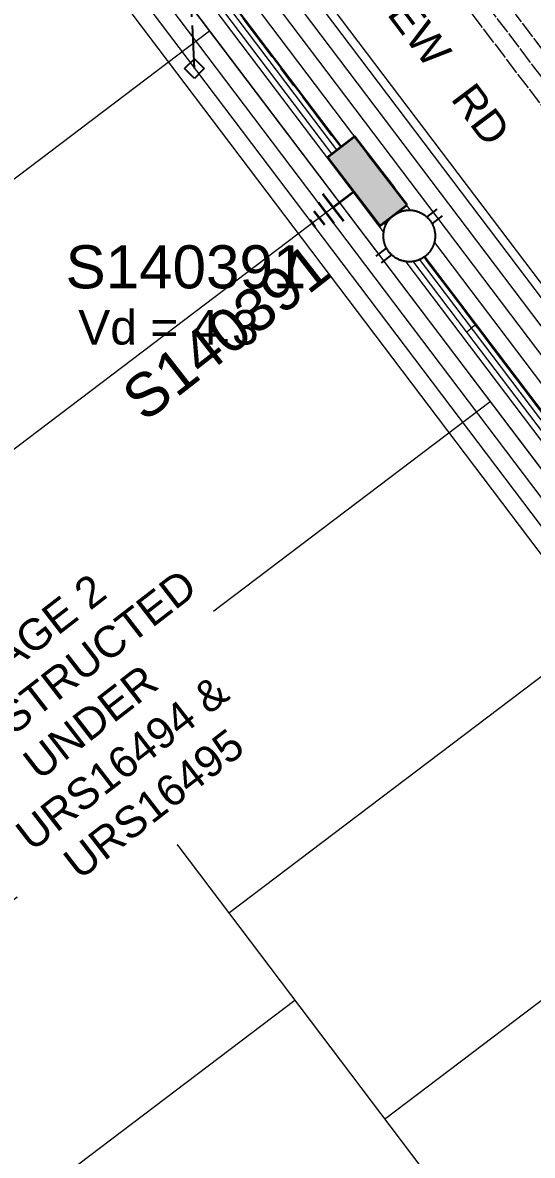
# Model space of a CAD drawing. Header units: metres. Extents: x 0 to 309348, y 0 to 6272736.
# Drawn here: x 308657.6 to 308687.2, y 6271965.2 to 6272031 of the extents above; entities that cross this region are included whole.
import ezdxf
from ezdxf import colors
from ezdxf.entities.mleader import LeaderData, LeaderLine
from ezdxf.enums import TextEntityAlignment as Align
from ezdxf.math import Vec2, Vec3

# ---------------------------------------------------------------- set-up
doc = ezdxf.new("R2010")
doc.units = ezdxf.units.M
for name, pattern in [('Cable Exist OH', [1, 1, 0]), ('Cable Exist UG', [8.2, 4, -1.2, 1.8, -1.2]), ('PHANTOMX2', [5, 2.5, -0.5, 0.5, -0.5, 0.5, -0.5])]:
    doc.linetypes.add(name, pattern=pattern)
doc.layers.get('0').update_dxf_attribs({"color": 6})
for name, color, linetype, lineweight in [('_User Miscellaneous1', 30, 'Continuous', 13), ('_User_LV_Exist', 5, 'Continuous', 35), ('_User_SL_Exist', 4, 'Continuous', 35), ('Cadastre Developer_SP_NEW', 92, 'Continuous', 15), ('Cadastre Roads_SP_NEW', 214, 'Continuous', 15)]:
    doc.layers.add(name, color=color, linetype=linetype, lineweight=lineweight)
doc.layers.add('_User Miscellaneous10', color=252, linetype='Continuous', lineweight=13, plot=False, transparency=0.85)
for name, color, linetype in [('Equip_LV_NEW', 2, 'Continuous'), ('Notes', 7, 'Continuous'), ('Services_SP_EXT', 42, 'PHANTOMX2'), ('Services_SP_MOD', 3, 'PHANTOMX2'), ('SupportsUG_SP_LV_EXT', 7, 'Continuous'), ('SupportsUG_SP_LV_NEW', 2, 'Continuous')]:
    doc.layers.add(name, color=color, linetype=linetype)
doc.styles.add('ARIAL', font='arial.ttf', dxfattribs={"height": 2})
doc.styles.add('iecARIAL', font='arial.ttf', dxfattribs={"height": 2})
doc.styles.get("Standard").update_dxf_attribs({"font": 'arial.ttf'})

# ---------------------------------------------------------------- blocks, each defined once
blk = doc.blocks.new('CCP_EXT')
at = {"flags": 9}
for tag, p in [('OWNED_BY', (0, -1)), ('USAGE', (0, -1.2)), ('LEGEND', (0, -1.4)), ('STATE', (0, -1.8)), ('LIFE_SUPPORT', (0, -1.6)), ('NOTES', (0, -2))]:
    blk.add_attdef(tag, text='', height=0.2, dxfattribs=at).set_placement(p, align=Align.MIDDLE_LEFT)
blk.add_wipeout([(0, 0.566), (0.566, 0), (0, -0.566), (-0.566, 0)])
blk.add_lwpolyline([(-0.566, 0), (0, 0.566), (0.566, 0), (0, -0.566), (-0.566, 0)])
at = {"flags": 1}
blk.add_attdef('Z', (0, 0), '', height=0.2, dxfattribs=at)
at = {"flags": 9}
for tag, p in [('CCP_TYPE', (0, 0)), ('OPERATING_VOLTAGE', (0, -0.6)), ('CONSTRUCTED_VOLTAGE', (0, -0.2)), ('NO_PHASES', (0, -0.4)), ('ORIENTATION', (0, -0.8))]:
    blk.add_attdef(tag, text='', height=0.2, dxfattribs=at).set_placement(p, align=Align.MIDDLE_LEFT)
blk = doc.blocks.new('_DotBlank')
at = {"color": 0, "linetype": 'ByBlock', "lineweight": -2}
blk.add_line((-0.5, 0), (-1, 0), dxfattribs=at)
blk.add_circle((0, 0), 0.5, dxfattribs=at)
blk = doc.blocks.new('*U373')
at = {"width": 0.9}
blk.add_attdef('ASSET_NUM', text='', height=2, dxfattribs=at).set_placement((4, 2), align=Align.MIDDLE_LEFT)
for tag, p, flags in [('SUBURB', (-2, 0), 1), ('STREETNAME', (-1.8, 0), 9), ('PARENT', (-1.6, 0), 9), ('NOTES', (-1.4, 0), 9), ('LOCATION', (-1.2, 0), 9), ('LEGEND', (-1, 0), 9), ('USAGE', (-0.8, 0), 9), ('SUPPORT_TYPE', (-0.6, 0), 9), ('STATE', (-0.4, 0), 9), ('OWNED_BY', (-0.2, 0), 9)]:
    blk.add_attdef(tag, p, '', height=0.2, rotation=270, dxfattribs=dict(flags=flags))
blk.add_wipeout([(1, 2.5), (1, -2.5), (-1, -2.5), (-1, 2.5)])
at = {"layer": 'SupportsUG_SP_LV_EXT'}
h = blk.add_hatch(color=256, dxfattribs=at)
h.dxf.hatch_style = 1
h.paths.add_polyline_path([(-1, 2.5), (-1, -1.25), (-1, 1.25), (-1, -2.5), (1, -2.5), (1, 2.5)])
blk.add_lwpolyline([(-1, 2.5), (-1, -1.25), (-1, 1.25), (-1, -2.5), (1, -2.5), (1, 2.5)], close=True)
blk = doc.blocks.new('LV_UG_LINKS_OPEN_NEW')
at = {"layer": 'Equip_LV_NEW'}
for tag, flags, p in [('ACTUAL_STATUS', 9, (3, -2)), ('OPERATING_VOLTAGE', 9, (3, -2.6)), ('CONSTRUCTED_VOLTAGE', 9, (3, -2.2)), ('NO_PHASES', 9, (3, -2.4)), ('ORIENTATION', 9, (3, -2.8)), ('STATE', 9, (3, -3)), ('SWITCH_TYPE', 9, (3, -3.2)), ('OWNED_BY', 9, (3, -3.8)), ('OPERATED_BY', 9, (3, -4)), ('USAGE', 9, (3, -3.4)), ('NOTES', 9, (3, -3.6)), ('TYPE', 9, (3, -4.6)), ('MAINTAINED_BY', 9, (3, -4.2)), ('NUMBER_OF_PHASES', 9, (3, -4.4)), ('Z', 1, (3, -4.8))]:
    blk.add_attdef(tag, text='', height=0.2, dxfattribs=dict(at, flags=flags)).set_placement(p, align=Align.MIDDLE_LEFT)
blk.add_wipeout([(4, 1.5), (3.963, 1.5), (3.926, 1.498), (3.89, 1.496), (3.853, 1.493), (3.816, 1.489), (3.78, 1.484), (3.744, 1.478), (3.707, 1.471), (3.671, 1.464), (3.636, 1.455), (3.6, 1.446), (3.565, 1.435), (3.529, 1.424), (3.495, 1.412), (3.46, 1.399), (3.426, 1.386), (3.392, 1.371), (3.359, 1.356), (3.326, 1.34), (3.293, 1.323), (3.261, 1.305), (3.229, 1.287), (3.198, 1.267), (3.167, 1.247), (3.136, 1.226), (3.106, 1.205), (3.077, 1.183), (3.048, 1.16), (3.02, 1.136), (2.993, 1.111), (2.966, 1.086), (2.939, 1.061), (2.914, 1.034), (2.889, 1.007), (2.864, 0.98), (2.84, 0.952), (2.817, 0.923), (2.795, 0.894), (2.774, 0.864), (2.753, 0.833), (2.733, 0.802), (2.713, 0.771), (2.695, 0.739), (2.677, 0.707), (2.66, 0.674), (2.644, 0.641), (2.629, 0.608), (2.614, 0.574), (2.601, 0.54), (2.588, 0.505), (2.576, 0.471), (2.565, 0.435), (2.554, 0.4), (2.545, 0.364), (2.536, 0.329), (2.529, 0.293), (2.522, 0.256), (2.516, 0.22), (2.511, 0.184), (2.507, 0.147), (2.504, 0.11), (2.502, 0.074), (2.5, 0.037), (2.5, 0), (2.5, -0.037), (2.502, -0.074), (2.504, -0.11), (2.507, -0.147), (2.511, -0.184), (2.516, -0.22), (2.522, -0.256), (2.529, -0.293), (2.536, -0.329), (2.545, -0.364), (2.554, -0.4), (2.565, -0.435), (2.576, -0.471), (2.588, -0.505), (2.601, -0.54), (2.614, -0.574), (2.629, -0.608), (2.644, -0.641), (2.66, -0.674), (2.677, -0.707), (2.695, -0.739), (2.713, -0.771), (2.733, -0.802), (2.753, -0.833), (2.774, -0.864), (2.795, -0.894), (2.817, -0.923), (2.84, -0.952), (2.864, -0.98), (2.889, -1.007), (2.914, -1.034), (2.939, -1.061), (2.966, -1.086), (2.993, -1.111), (3.02, -1.136), (3.048, -1.16), (3.077, -1.183), (3.106, -1.205), (3.136, -1.226), (3.167, -1.247), (3.198, -1.267), (3.229, -1.287), (3.261, -1.305), (3.293, -1.323), (3.326, -1.34), (3.359, -1.356), (3.392, -1.371), (3.426, -1.386), (3.46, -1.399), (3.495, -1.412), (3.529, -1.424), (3.565, -1.435), (3.6, -1.446), (3.636, -1.455), (3.671, -1.464), (3.707, -1.471), (3.744, -1.478), (3.78, -1.484), (3.816, -1.489), (3.853, -1.493), (3.89, -1.496), (3.926, -1.498), (3.963, -1.5), (4, -1.5), (4.037, -1.5), (4.074, -1.498), (4.11, -1.496), (4.147, -1.493), (4.184, -1.489), (4.22, -1.484), (4.256, -1.478), (4.293, -1.471), (4.329, -1.464), (4.364, -1.455), (4.4, -1.446), (4.435, -1.435), (4.471, -1.424), (4.505, -1.412), (4.54, -1.399), (4.574, -1.386), (4.608, -1.371), (4.641, -1.356), (4.674, -1.34), (4.707, -1.323), (4.739, -1.305), (4.771, -1.287), (4.802, -1.267), (4.833, -1.247), (4.864, -1.226), (4.894, -1.205), (4.923, -1.183), (4.952, -1.16), (4.98, -1.136), (5.007, -1.111), (5.034, -1.086), (5.061, -1.061), (5.086, -1.034), (5.111, -1.007), (5.136, -0.98), (5.16, -0.952), (5.183, -0.923), (5.205, -0.894), (5.226, -0.864), (5.247, -0.833), (5.267, -0.802), (5.287, -0.771), (5.305, -0.739), (5.323, -0.707), (5.34, -0.674), (5.356, -0.641), (5.371, -0.608), (5.386, -0.574), (5.399, -0.54), (5.412, -0.505), (5.424, -0.471), (5.435, -0.435), (5.446, -0.4), (5.455, -0.364), (5.464, -0.329), (5.471, -0.293), (5.478, -0.256), (5.484, -0.22), (5.489, -0.184), (5.493, -0.147), (5.496, -0.11), (5.498, -0.074), (5.5, -0.037), (5.5, 0), (5.5, 0.037), (5.498, 0.074), (5.496, 0.11), (5.493, 0.147), (5.489, 0.184), (5.484, 0.22), (5.478, 0.256), (5.471, 0.293), (5.464, 0.329), (5.455, 0.364), (5.446, 0.4), (5.435, 0.435), (5.424, 0.471), (5.412, 0.505), (5.399, 0.54), (5.386, 0.574), (5.371, 0.608), (5.356, 0.641), (5.34, 0.674), (5.323, 0.707), (5.305, 0.739), (5.287, 0.771), (5.267, 0.802), (5.247, 0.833), (5.226, 0.864), (5.205, 0.894), (5.183, 0.923), (5.16, 0.952), (5.136, 0.98), (5.111, 1.007), (5.086, 1.034), (5.061, 1.061), (5.034, 1.086), (5.007, 1.111), (4.98, 1.136), (4.952, 1.16), (4.923, 1.183), (4.894, 1.205), (4.864, 1.226), (4.833, 1.247), (4.802, 1.267), (4.771, 1.287), (4.739, 1.305), (4.707, 1.323), (4.674, 1.34), (4.641, 1.356), (4.608, 1.371), (4.574, 1.386), (4.54, 1.399), (4.505, 1.412), (4.471, 1.424), (4.435, 1.435), (4.4, 1.446), (4.364, 1.455), (4.329, 1.464), (4.293, 1.471), (4.256, 1.478), (4.22, 1.484), (4.184, 1.489), (4.147, 1.493), (4.11, 1.496), (4.074, 1.498), (4.037, 1.5)]).dxf.layer = 'Equip_LV_NEW'
for p, q in [((3.75, 2.236), (3.75, 1.479)), ((4.25, 2.236), (4.25, 1.479)), ((3.75, -1.479), (3.75, -2.236)), ((4.25, -1.479), (4.25, -2.236))]:
    blk.add_line(p, q, dxfattribs=at)
at = {"layer": 'Equip_LV_NEW', "flags": 128}
blk.add_lwpolyline([(4, 1.5), (3.963, 1.5), (3.926, 1.498), (3.89, 1.496), (3.853, 1.493), (3.816, 1.489), (3.78, 1.484), (3.744, 1.478), (3.707, 1.471), (3.671, 1.464), (3.636, 1.455), (3.6, 1.446), (3.565, 1.435), (3.529, 1.424), (3.495, 1.412), (3.46, 1.399), (3.426, 1.386), (3.392, 1.371), (3.359, 1.356), (3.326, 1.34), (3.293, 1.323), (3.261, 1.305), (3.229, 1.287), (3.198, 1.267), (3.167, 1.247), (3.136, 1.226), (3.106, 1.205), (3.077, 1.183), (3.048, 1.16), (3.02, 1.136), (2.993, 1.111), (2.966, 1.086), (2.939, 1.061), (2.914, 1.034), (2.889, 1.007), (2.864, 0.98), (2.84, 0.952), (2.817, 0.923), (2.795, 0.894), (2.774, 0.864), (2.753, 0.833), (2.733, 0.802), (2.713, 0.771), (2.695, 0.739), (2.677, 0.707), (2.66, 0.674), (2.644, 0.641), (2.629, 0.608), (2.614, 0.574), (2.601, 0.54), (2.588, 0.505), (2.576, 0.471), (2.565, 0.435), (2.554, 0.4), (2.545, 0.364), (2.536, 0.329), (2.529, 0.293), (2.522, 0.256), (2.516, 0.22), (2.511, 0.184), (2.507, 0.147), (2.504, 0.11), (2.502, 0.074), (2.5, 0.037), (2.5, 0), (2.5, -0.037), (2.502, -0.074), (2.504, -0.11), (2.507, -0.147), (2.511, -0.184), (2.516, -0.22), (2.522, -0.256), (2.529, -0.293), (2.536, -0.329), (2.545, -0.364), (2.554, -0.4), (2.565, -0.435), (2.576, -0.471), (2.588, -0.505), (2.601, -0.54), (2.614, -0.574), (2.629, -0.608), (2.644, -0.641), (2.66, -0.674), (2.677, -0.707), (2.695, -0.739), (2.713, -0.771), (2.733, -0.802), (2.753, -0.833), (2.774, -0.864), (2.795, -0.894), (2.817, -0.923), (2.84, -0.952), (2.864, -0.98), (2.889, -1.007), (2.914, -1.034), (2.939, -1.061), (2.966, -1.086), (2.993, -1.111), (3.02, -1.136), (3.048, -1.16), (3.077, -1.183), (3.106, -1.205), (3.136, -1.226), (3.167, -1.247), (3.198, -1.267), (3.229, -1.287), (3.261, -1.305), (3.293, -1.323), (3.326, -1.34), (3.359, -1.356), (3.392, -1.371), (3.426, -1.386), (3.46, -1.399), (3.495, -1.412), (3.529, -1.424), (3.565, -1.435), (3.6, -1.446), (3.636, -1.455), (3.671, -1.464), (3.707, -1.471), (3.744, -1.478), (3.78, -1.484), (3.816, -1.489), (3.853, -1.493), (3.89, -1.496), (3.926, -1.498), (3.963, -1.5), (4, -1.5), (4.037, -1.5), (4.074, -1.498), (4.11, -1.496), (4.147, -1.493), (4.184, -1.489), (4.22, -1.484), (4.256, -1.478), (4.293, -1.471), (4.329, -1.464), (4.364, -1.455), (4.4, -1.446), (4.435, -1.435), (4.471, -1.424), (4.505, -1.412), (4.54, -1.399), (4.574, -1.386), (4.608, -1.371), (4.641, -1.356), (4.674, -1.34), (4.707, -1.323), (4.739, -1.305), (4.771, -1.287), (4.802, -1.267), (4.833, -1.247), (4.864, -1.226), (4.894, -1.205), (4.923, -1.183), (4.952, -1.16), (4.98, -1.136), (5.007, -1.111), (5.034, -1.086), (5.061, -1.061), (5.086, -1.034), (5.111, -1.007), (5.136, -0.98), (5.16, -0.952), (5.183, -0.923), (5.205, -0.894), (5.226, -0.864), (5.247, -0.833), (5.267, -0.802), (5.287, -0.771), (5.305, -0.739), (5.323, -0.707), (5.34, -0.674), (5.356, -0.641), (5.371, -0.608), (5.386, -0.574), (5.399, -0.54), (5.412, -0.505), (5.424, -0.471), (5.435, -0.435), (5.446, -0.4), (5.455, -0.364), (5.464, -0.329), (5.471, -0.293), (5.478, -0.256), (5.484, -0.22), (5.489, -0.184), (5.493, -0.147), (5.496, -0.11), (5.498, -0.074), (5.5, -0.037), (5.5, 0), (5.5, 0.037), (5.498, 0.074), (5.496, 0.11), (5.493, 0.147), (5.489, 0.184), (5.484, 0.22), (5.478, 0.256), (5.471, 0.293), (5.464, 0.329), (5.455, 0.364), (5.446, 0.4), (5.435, 0.435), (5.424, 0.471), (5.412, 0.505), (5.399, 0.54), (5.386, 0.574), (5.371, 0.608), (5.356, 0.641), (5.34, 0.674), (5.323, 0.707), (5.305, 0.739), (5.287, 0.771), (5.267, 0.802), (5.247, 0.833), (5.226, 0.864), (5.205, 0.894), (5.183, 0.923), (5.16, 0.952), (5.136, 0.98), (5.111, 1.007), (5.086, 1.034), (5.061, 1.061), (5.034, 1.086), (5.007, 1.111), (4.98, 1.136), (4.952, 1.16), (4.923, 1.183), (4.894, 1.205), (4.864, 1.226), (4.833, 1.247), (4.802, 1.267), (4.771, 1.287), (4.739, 1.305), (4.707, 1.323), (4.674, 1.34), (4.641, 1.356), (4.608, 1.371), (4.574, 1.386), (4.54, 1.399), (4.505, 1.412), (4.471, 1.424), (4.435, 1.435), (4.4, 1.446), (4.364, 1.455), (4.329, 1.464), (4.293, 1.471), (4.256, 1.478), (4.22, 1.484), (4.184, 1.489), (4.147, 1.493), (4.11, 1.496), (4.074, 1.498), (4.037, 1.5)], close=True, dxfattribs=at)
blk = doc.blocks.new('*U374')
at = {"layer": '_User_LV_Exist'}
for p, q in [((2.5, 1), (2.5, -1)), ((3, 0.75), (3, -0.75)), ((3.5, 0.5), (3.5, -0.5)), ((4, 0.25), (4, -0.25))]:
    blk.add_line(p, q, dxfattribs=at)
at = {"width": 0.9}
blk.add_attdef('ASSET_NUM', text='', height=2, dxfattribs=at).set_placement((4, 2), align=Align.MIDDLE_LEFT)
for tag, p, flags in [('SUBURB', (-2, 0), 1), ('STREETNAME', (-1.8, 0), 9), ('PARENT', (-1.6, 0), 9), ('NOTES', (-1.4, 0), 9), ('LOCATION', (-1.2, 0), 9), ('LEGEND', (-1, 0), 9), ('USAGE', (-0.8, 0), 9), ('SUPPORT_TYPE', (-0.6, 0), 9), ('STATE', (-0.4, 0), 9), ('OWNED_BY', (-0.2, 0), 9)]:
    blk.add_attdef(tag, p, '', height=0.2, rotation=270, dxfattribs=dict(flags=flags))
blk.add_wipeout([(1, 2.5), (1, -2.5), (-1, -2.5), (-1, 2.5)])
at = {"layer": 'SupportsUG_SP_LV_EXT'}
h = blk.add_hatch(color=256, dxfattribs=at)
h.dxf.hatch_style = 1
h.paths.add_polyline_path([(-1, 2.5), (-1, -1.25), (-1, 1.25), (-1, -2.5), (1, -2.5), (1, 2.5)])
blk.add_lwpolyline([(-1, 2.5), (-1, -1.25), (-1, 1.25), (-1, -2.5), (1, -2.5), (1, 2.5)], close=True)
at = {"layer": '_User_LV_Exist'}
blk.add_line((1, 0), (2.5, 0), dxfattribs=at)
at = {"layer": 'Equip_LV_NEW', "ltscale": 10, "xscale": -1, "rotation": 270}
blk.add_blockref('LV_UG_LINKS_OPEN_NEW', (0, 0), dxfattribs=at)

msp = doc.modelspace()

# ---------------------------------------------------------------- linework, layer by layer
at = {"layer": '_User Miscellaneous1', "ltscale": 0.7}
for p, q in [((308663.46997, 6272040.52903), (308683.97361, 6272013.45541)), ((308662.89599, 6272040.09434), (308683.39964, 6272013.02073)), ((308683.97361, 6272013.45541), (308683.68662, 6272013.23807)), ((308683.97361, 6272013.45541), (308700.63286, 6271991.45805)), ((308683.39964, 6272013.02073), (308683.68662, 6272013.23807)), ((308683.39964, 6272013.02073), (308700.05884, 6271991.02342))]:
    msp.add_line(p, q, dxfattribs=at)
at = {"layer": '_User_LV_Exist', "linetype": 'Cable Exist UG', "ltscale": 0.7, "flags": 128}
msp.add_lwpolyline([(308677.6246, 6272021.76977), (308713.50858, 6271974.38751)], dxfattribs=at)
at = {"layer": 'Cadastre Developer_SP_NEW'}
for p, q in [((308652.08655, 6272002.41838), (308676.02115, 6272020.54438)), ((308660.84074, 6271990.85922), (308684.77522, 6272008.98513)), ((308669.59496, 6271979.30008), (308693.52931, 6271997.42589)), ((308664.67759, 6271985.79217), (308640.78082, 6271967.69459)), ((308678.65101, 6271967.34233), (308702.58486, 6271985.46776)), ((308673.43179, 6271974.23302), (308649.53485, 6271956.13531))]:
    msp.add_line(p, q, dxfattribs=at)

# ---------------------------------------------------------------- texts
at = {"layer": '_User_SL_Exist', "ltscale": 20, "style": 'ARIAL'}
msp.add_text('HILLVIEW   RD', height=1.8, rotation=306.9513889, dxfattribs=at).set_placement((308679.37744, 6272030.63479), align=Align.CENTER)

# ---------------------------------------------------------------- next in the draw order: block references
at = {"layer": 'Services_SP_EXT'}
msp.add_blockref('CCP_EXT', (308667.60492, 6272028.30844), dxfattribs=at)

# ---------------------------------------------------------------- next in the draw order: block references
at = {"layer": 'Services_SP_MOD'}
msp.add_blockref('CCP_EXT', (308667.60498, 6272028.30847), dxfattribs=at)

# ---------------------------------------------------------------- next in the draw order: linework, layer by layer
at = {"layer": '_User Miscellaneous10', "flags": 128}
for points in [[(308782.5973, 6271886.21018), (308780.83529, 6271878.46605), (308729.3585, 6271851.98098), (308719.12286, 6271854.30992), (308644.75152, 6271952.51279), (308603.3964, 6272007.12056), (308592.39987, 6272021.64081, -0.52204641), (308601.77923, 6272050.5137), (308616.23599, 6272053.84016), (308646.21031, 6272060.63719), (308655.84615, 6272057.1218), (308716.72618, 6271976.73402), (308733.02679, 6271955.20977), (308741.97563, 6271943.39365), (308743.37769, 6271941.05887)], [(308781.62223, 6271886.43204), (308779.96356, 6271879.14214), (308729.22504, 6271853.03691), (308719.70004, 6271855.20415), (308645.54871, 6271953.11652), (308604.19359, 6272007.72429), (308593.19706, 6272022.24454, -0.5214343), (308602.03721, 6272049.54693), (308616.45868, 6272052.86527), (308646.14425, 6272059.59682), (308655.22676, 6272056.2833), (308715.92899, 6271976.13029), (308732.2296, 6271954.60604), (308741.146, 6271942.83275), (308742.5204, 6271940.54405)], [(308780.64715, 6271886.6539), (308779.09183, 6271879.81822), (308729.09157, 6271854.09283), (308720.27723, 6271856.09838), (308646.3459, 6271953.72025), (308604.99078, 6272008.32801), (308593.99425, 6272022.84827, -0.52076767), (308602.29618, 6272048.58039), (308616.68138, 6272051.89038), (308646.07819, 6272058.55645), (308654.60737, 6272055.4448), (308715.13181, 6271975.52655), (308731.4324, 6271954.00232), (308740.31637, 6271942.27186), (308741.6631, 6271940.02923)], [(308779.67207, 6271886.87576), (308778.2201, 6271880.49431), (308728.9581, 6271855.14876), (308720.85441, 6271856.99261), (308647.14309, 6271954.32398), (308605.78798, 6272008.93174), (308594.79144, 6272023.452, -0.52003793), (308602.55621, 6272047.61409), (308616.90407, 6272050.91549), (308646.01212, 6272057.51608), (308653.98798, 6272054.6063), (308714.33462, 6271974.92282), (308730.63521, 6271953.39859), (308739.48674, 6271941.71097), (308740.8058, 6271939.51441)], [(308778.69699, 6271887.09762), (308777.34837, 6271881.1704), (308728.82464, 6271856.20469), (308721.4316, 6271857.88684), (308647.94028, 6271954.92771), (308606.58517, 6272009.53546), (308595.58863, 6272024.05573, -0.51923441), (308602.81743, 6272046.64806), (308617.12676, 6272049.9406), (308645.94606, 6272056.47571), (308653.36859, 6272053.7678), (308713.53743, 6271974.31909), (308729.83802, 6271952.79487), (308738.65711, 6271941.15007), (308739.9485, 6271938.99959)], [(308777.72191, 6271887.31948), (308776.47665, 6271881.84648), (308728.69117, 6271857.26061), (308722.00879, 6271858.78107), (308648.73747, 6271955.53144), (308607.38236, 6272010.13918), (308596.38581, 6272024.65946, -0.51834377), (308603.07994, 6272045.68234), (308617.34945, 6272048.96571), (308645.88, 6272055.43535), (308652.74921, 6272052.92929), (308712.74025, 6271973.71536), (308729.04083, 6271952.19114), (308737.82748, 6271940.58918), (308739.0912, 6271938.48478)], [(308776.74683, 6271887.54133), (308775.60492, 6271882.52257), (308728.55771, 6271858.31654), (308722.58597, 6271859.6753), (308649.53466, 6271956.13517), (308608.17956, 6272010.74291), (308597.183, 6272025.26319, -0.51734899), (308603.3439, 6272044.71694), (308617.57215, 6272047.99082), (308645.81393, 6272054.39498), (308652.12982, 6272052.09079), (308711.94306, 6271973.11162), (308728.24363, 6271951.58742), (308736.99785, 6271940.02828), (308738.2339, 6271937.96996)], [(308775.77175, 6271887.76319), (308774.73319, 6271883.19866), (308728.42424, 6271859.37247), (308723.16316, 6271860.56953), (308650.33185, 6271956.73889), (308608.97675, 6272011.34663), (308597.98019, 6272025.86692, -0.51622803), (308603.60948, 6272043.75192), (308617.79484, 6272047.01593), (308645.74787, 6272053.35461), (308651.51043, 6272051.25229), (308711.14587, 6271972.50789), (308727.44644, 6271950.98369), (308736.16822, 6271939.46739), (308737.3766, 6271937.45514)], [(308774.79667, 6271887.98505), (308773.86146, 6271883.87474), (308728.29077, 6271860.42839), (308723.74034, 6271861.46376), (308651.12903, 6271957.34262), (308609.77394, 6272011.95036), (308598.77738, 6272026.47065, -0.51495167), (308603.87691, 6272042.78733), (308618.01753, 6272046.04104), (308645.68181, 6272052.31424), (308650.89104, 6272050.41379), (308710.34869, 6271971.90416), (308726.64925, 6271950.37997), (308735.33859, 6271938.90649), (308736.51931, 6271936.94032)], [(308773.82159, 6271888.20691), (308772.98973, 6271884.55083), (308728.15731, 6271861.48432), (308724.31753, 6271862.35799), (308651.92622, 6271957.94635), (308610.57114, 6272012.55408), (308599.57457, 6272027.07438, -0.51348025), (308604.14645, 6272041.82322), (308618.24023, 6272045.06615), (308645.61574, 6272051.27387), (308650.27165, 6272049.57528), (308709.5515, 6271971.30042), (308725.85206, 6271949.77624), (308734.50896, 6271938.3456), (308735.66201, 6271936.4255)]]:
    msp.add_lwpolyline(points, format="xyb", dxfattribs=at)
at = {"layer": '_User Miscellaneous10', "linetype": 'Cable Exist OH'}
for points in [[(308721.84596, 6271984.59277), (308664.45202, 6272060.20072)], [(308721.04945, 6271983.98814), (308663.65551, 6272059.59609)], [(308720.25294, 6271983.38351), (308662.859, 6272058.99146)]]:
    msp.add_lwpolyline(points, dxfattribs=at)
at = {"layer": '_User Miscellaneous10', "color": 4, "flags": 128}
msp.add_lwpolyline([(308778.40447, 6271887.16417), (308777.08686, 6271881.37322), (308728.7846, 6271856.52146), (308721.60476, 6271858.15511), (308648.17944, 6271955.10882), (308606.82433, 6272009.71658), (308595.82778, 6272024.23685, -0.51897706), (308602.89604, 6272046.35831), (308617.19357, 6272049.64813), (308645.92624, 6272056.1636), (308653.18278, 6272053.51624), (308713.29828, 6271974.13797), (308729.59886, 6271952.61375), (308738.40822, 6271940.9818), (308739.69131, 6271938.84515)], format="xyb", dxfattribs=at)
at = {"layer": 'Cadastre Developer_SP_NEW'}
for p, q in [((308652.12982, 6272052.09079), (308748.17621, 6271925.26712)), ((308617.57215, 6272047.99082), (308721.21447, 6271911.14024)), ((308644.53984, 6272012.38318), (308668.47451, 6272030.50923)), ((308644.53984, 6272012.38318), (308668.47452, 6272030.50923))]:
    msp.add_line(p, q, dxfattribs=at)
at = {"layer": 'Cadastre Roads_SP_NEW'}
msp.add_line((308658.09563, 6272054.9795), (308780.78118, 6271892.98063), dxfattribs=at)
at = {"layer": 'Services_SP_MOD'}
msp.add_lwpolyline([(308667.60496, 6272028.30849), (308666.04498, 6272061.40998)], dxfattribs=at)

# ---------------------------------------------------------------- next in the draw order: block references
at = {"layer": 'SupportsUG_SP_LV_NEW'}
ref = msp.add_blockref('*U373', (308677.64857, 6272021.76843), dxfattribs=dict(at, rotation=217.5200040963191))
ref.add_attrib('ASSET_NUM', 'S140391', dxfattribs={"layer": '0', "height": 2.5, "rotation": 38}).set_placement((308663.94113, 6272008.71697), align=Align.MIDDLE_LEFT)

# ---------------------------------------------------------------- next in the draw order: leaders
at = {"layer": 'Notes'}
ml = msp.add_multileader_mtext('Standard', dxfattribs=at)
ml.set_content('{\\C7;STAGE 5 CONSTRUCTED UNDER URS15926}', color=256, style='ARIAL')
ml.set_leader_properties()
ml.set_arrow_properties(name='DOTBLANK')
ml.build(insert=Vec2(0, 0))
ml.multileader.update_dxf_attribs({"leader_type": 2, "has_text_frame": 1, "dogleg_length": 1, "arrow_head_size": 1.38378, "scale": 0.553511})
ctx = ml.context
ctx.base_point, ctx.scale, ctx.char_height, ctx.arrow_head_size, ctx.landing_gap_size, ctx.plane_origin = Vec3(308871.47433, 6272002.29456), 0.553511, 1.1070212, 1.38378, 0.55351, Vec3(310238.84684, 6271939.34729)
ctx.text_align_type = 1
notes = []
notes.append((ctx, [(0, (0, 0, 0), (0, 0), (1, 0), 1, [])]))
ctx.mtext.insert, ctx.mtext.width, ctx.mtext.alignment, ctx.mtext.flow_direction = Vec3(308878.01357, 6272002.80122), 13.0175729, 2, 5
ctx.mtext.has_bg_fill, ctx.mtext.bg_color, ctx.mtext.bg_scale_factor, ctx.mtext.bg_transparency, ctx.mtext.use_window_bg_color = 1, -1073741824, 2, 0, 1
for ctx, leaders in notes:
    for number, flags, end, landing, length, lines in leaders:
        leader = LeaderData()
        leader.index, (leader.has_last_leader_line, leader.has_dogleg_vector, leader.attachment_direction) = number, flags
        leader.last_leader_point, leader.dogleg_vector, leader.dogleg_length = Vec3(end), Vec3(landing), length
        for number, points, colour, breaks in lines:
            line = LeaderLine()
            line.index, line.vertices, line.color, line.breaks = number, Vec3.list(points), colors.encode_raw_color(colour), breaks
            leader.lines.append(line)
        ctx.leaders.append(leader)

# ---------------------------------------------------------------- next in the draw order: linework, layer by layer
at = {"layer": '_User_LV_Exist', "linetype": 'Cable Exist UG', "ltscale": 0.7, "flags": 128}
msp.add_lwpolyline([(308619.63703, 6272050.48663), (308621.46579, 6272050.90499), (308645.94606, 6272056.47571), (308653.36859, 6272053.7678), (308676.11017, 6272023.73915)], dxfattribs=at)

# ---------------------------------------------------------------- next in the draw order: texts
at = {"layer": '_User_LV_Exist', "color": 6, "ltscale": 0.7, "insert": (308660.85651, 6272014.29526), "char_height": 2, "attachment_point": 1, "style": 'iecARIAL'}
msp.add_mtext_dynamic_manual_height_columns('Vd = 4.3', width=13.0896984, gutter_width=12.5, heights=[0], dxfattribs=at)

# ---------------------------------------------------------------- next in the draw order: leaders
at = {"layer": 'Notes'}
ml = msp.add_multileader_mtext('Standard', dxfattribs=at)
ml.set_content('{\\C7;CONSTRUCTED UNDER STAGE 7 - URS15927}', color=256, style='ARIAL')
ml.set_leader_properties()
ml.set_arrow_properties(name='DOTBLANK')
ml.build(insert=Vec2(0, 0))
ml.multileader.update_dxf_attribs({"leader_type": 2, "has_text_frame": 1, "dogleg_length": 1, "arrow_head_size": 1.38378, "scale": 0.553511})
ctx = ml.context
ctx.base_point, ctx.scale, ctx.char_height, ctx.arrow_head_size, ctx.landing_gap_size, ctx.plane_origin, ctx.plane_x_axis, ctx.plane_y_axis = Vec3(308747.1531, 6271983.61735), 0.553511, 1.8, 1.38378, 0.55351, Vec3(309789.05918, 6272791.32616), Vec3(0.79718908, 0.60372972), Vec3(-0.60372972, 0.79718908)
ctx.text_align_type = 1
notes = []
notes.append((ctx, [(0, (0, 0, 0), (0, 0), (1, 0), 1, [])]))
ctx.mtext.insert, ctx.mtext.text_direction, ctx.mtext.rotation, ctx.mtext.width, ctx.mtext.alignment, ctx.mtext.flow_direction = Vec3(308757.44483, 6271992.11768), Vec3(0.79718908, 0.60372972), 0.64817146, 30.6909229, 2, 5
ctx.mtext.has_bg_fill, ctx.mtext.bg_color, ctx.mtext.bg_scale_factor, ctx.mtext.bg_transparency, ctx.mtext.use_window_bg_color = 1, -1073741824, 2, 0, 1
for ctx, leaders in notes:
    for number, flags, end, landing, length, lines in leaders:
        leader = LeaderData()
        leader.index, (leader.has_last_leader_line, leader.has_dogleg_vector, leader.attachment_direction) = number, flags
        leader.last_leader_point, leader.dogleg_vector, leader.dogleg_length = Vec3(end), Vec3(landing), length
        for number, points, colour, breaks in lines:
            line = LeaderLine()
            line.index, line.vertices, line.color, line.breaks = number, Vec3.list(points), colors.encode_raw_color(colour), breaks
            leader.lines.append(line)
        ctx.leaders.append(leader)

# ---------------------------------------------------------------- next in the draw order: block references
at = {"layer": '_User_LV_Exist'}
ref = msp.add_blockref('*U374', (308677.64857, 6272021.76843), dxfattribs=dict(at, rotation=217.5200040963191))
ref.add_attrib('ASSET_NUM', 'S140391', dxfattribs={"layer": '0', "height": 2.5}).set_placement((308660.12429, 6272016.80474), align=Align.MIDDLE_LEFT)

# ---------------------------------------------------------------- next in the draw order: leaders
at = {"layer": 'Notes'}
ml = msp.add_multileader_mtext('Standard', dxfattribs=at)
ml.set_content('{\\C7;STAGE 2 CONSTRUCTED UNDER URS16494 & URS16495}', color=256, style='ARIAL')
ml.set_leader_properties()
ml.set_arrow_properties(name='DOTBLANK')
ml.build(insert=Vec2(0, 0))
ml.multileader.update_dxf_attribs({"leader_type": 2, "has_text_frame": 1, "dogleg_length": 1, "arrow_head_size": 1.38378, "scale": 0.553511})
ctx = ml.context
ctx.base_point, ctx.scale, ctx.char_height, ctx.arrow_head_size, ctx.landing_gap_size, ctx.plane_origin, ctx.plane_x_axis, ctx.plane_y_axis = Vec3(308647.95087, 6271987.42726), 0.553511, 1.8, 1.38378, 0.55351, Vec3(309685.75837, 6272749.52402), Vec3(0.79096135, 0.61186611), Vec3(-0.61186611, 0.79096135)
ctx.text_align_type = 1
notes = []
notes.append((ctx, [(0, (0, 0, 0), (0, 0), (1, 0), 1, [])]))
ctx.mtext.insert, ctx.mtext.text_direction, ctx.mtext.rotation, ctx.mtext.width, ctx.mtext.alignment, ctx.mtext.flow_direction = Vec3(308657.34458, 6271995.85124), Vec3(0.79096135, 0.61186611), 0.65841774, 28.0874151, 2, 5
ctx.mtext.has_bg_fill, ctx.mtext.bg_color, ctx.mtext.bg_scale_factor, ctx.mtext.bg_transparency, ctx.mtext.use_window_bg_color = 1, -1073741824, 2, 0, 1
for ctx, leaders in notes:
    for number, flags, end, landing, length, lines in leaders:
        leader = LeaderData()
        leader.index, (leader.has_last_leader_line, leader.has_dogleg_vector, leader.attachment_direction) = number, flags
        leader.last_leader_point, leader.dogleg_vector, leader.dogleg_length = Vec3(end), Vec3(landing), length
        for number, points, colour, breaks in lines:
            line = LeaderLine()
            line.index, line.vertices, line.color, line.breaks = number, Vec3.list(points), colors.encode_raw_color(colour), breaks
            leader.lines.append(line)
        ctx.leaders.append(leader)

doc.saveas('drawing.dxf')
